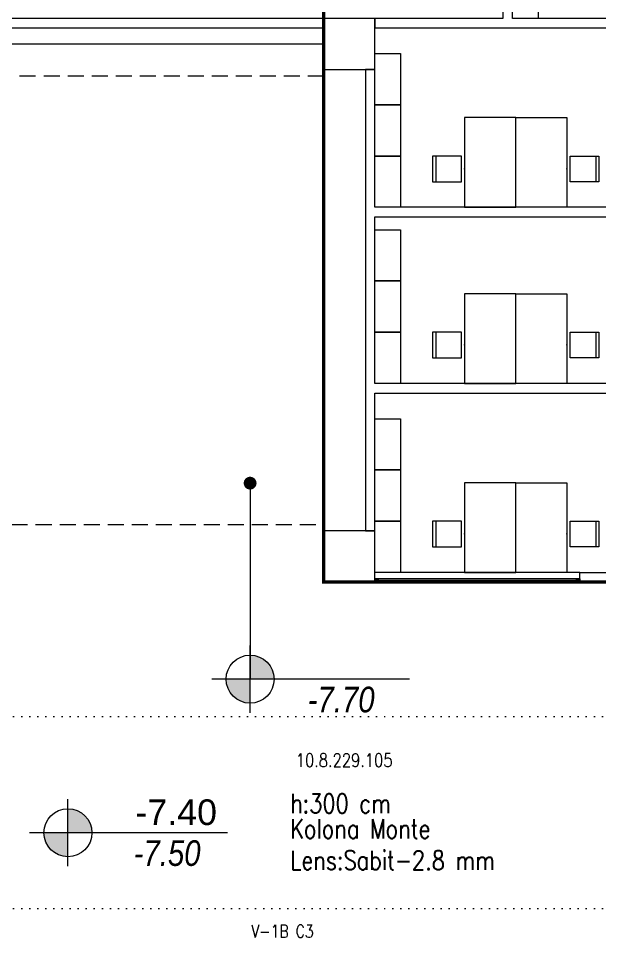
# Model space of a CAD drawing. Header units: metres. Extents: x -13933 to 152404, y -7861 to 21912.
# Drawn here: x 59183 to 60091, y 245 to 1680 of the extents above; entities that cross this region are included whole.
import ezdxf
from ezdxf.enums import TextEntityAlignment as Align
from ezdxf.xclip import XClip

# ---------------------------------------------------------------- set-up
doc = ezdxf.new("R2010")
doc.units = ezdxf.units.M
doc.header["$LTSCALE"] = 100
doc.header["$MEASUREMENT"] = 0
doc.header["$XCLIPFRAME"] = 0
for name, pattern in [('DOT2', [0.125, 0, -0.125]), ('DOT5', [0.75, 0, -0.75]), ('HIDDEN', [0.375, 0.25, -0.125])]:
    doc.linetypes.add(name, pattern=pattern)
doc.layers.get('0').update_dxf_attribs({"color": 9, "lineweight": 9})
for name, color, linetype, lineweight in [('00', 9, 'Continuous', 9), ('01', 9, 'Continuous', 9), ('05', 9, 'Continuous', 9), ('06D', 9, 'Continuous', 9), ('10', 9, 'Continuous', 9), ('15', 9, 'Continuous', 9), ('20', 9, 'DOT2', 9), ('21', 9, 'Continuous', 9), ('21_mahal200', 9, 'Continuous', 9), ('E-YAZI', 7, 'Continuous', 30)]:
    doc.layers.add(name, color=color, linetype=linetype, lineweight=lineweight)
doc.styles.add('Arial', font='arial.ttf', dxfattribs={"height": 2.5})
doc.styles.add('E-YAZI', font='txttw.shx')
doc.styles.add('MuuM_TEXT-ITALIC', font='ARIALNI.TTF')
doc.styles.add('MuuM_TEXT-STANDART', font='ARIALN.TTF')
doc.dimstyles.new('MuuM_DIM200', dxfattribs={"dimscale": 20, "dimtxt": 2, "dimasz": 1, "dimexe": 1, "dimexo": 1, "dimgap": 1, "dimtad": 1, "dimdec": 1, "dimrnd": 0.5, "dimdsep": 46, "dimtxsty": 'MuuM_TEXT-STANDART', "dimblk": 'ARCHTICK', "dimcen": 0, "dimdle": 0.15, "dimclrd": 256, "dimclre": 256, "dimclrt": 256, "dimadec": 0, "dimazin": 0, "dimtfac": 5, "dimtdec": 1, "dimtix": 1, "dimtmove": 2, "dimatfit": 3, "dimldrblk": 'DOT', "dimfxl": 3, "dimfxlon": 1, "dimtolj": 1, "dimlwd": -1, "dimlwe": -1, "dimarcsym": 0})

# ---------------------------------------------------------------- blocks, each defined once
blk = doc.blocks.new('p-kolon_80x80')
blk.add_lwpolyline([(-40, -40), (40, -40), (40, 40), (-40, 40)], close=True)
blk = doc.blocks.new('1.bod.mimari.elk')
at = {"layer": '01'}
for p in [(3700, -6990), (3700, -7790)]:
    blk.add_blockref('p-kolon_80x80', p, dxfattribs=at)
blk = doc.blocks.new('p-işyeri')
at = {"color": 0, "const_width": 2}
blk.add_lwpolyline([(200, 0), (200, 700), (-200, 700), (-200, 0)], close=True, dxfattribs=at)
blk = doc.blocks.new('gr-p-birim')
blk.add_lwpolyline([(-0.5, -0.5), (0.5, -0.5), (0.5, 0.5), (-0.5, 0.5)], close=True)
blk = doc.blocks.new('0_elevationtarget-p-bk')
h = blk.add_hatch(color=250)
h.paths.add_polyline_path([(1.875, 0, 0.414214), (0, 1.875), (0, 0)])
h.paths.add_polyline_path([(0, 0), (-1.875, 0, 0.414214), (0, -1.875)])
blk.add_line((0, -2.625), (0, 2.625))
blk.add_lwpolyline([(12.453, 0), (-3, 0)])
blk.add_circle((0, 0), 1.875)
at = {"style": 'Arial'}
blk.add_attdef('BITMISKOT', text='', height=2, dxfattribs=at).set_placement((4.5, 0), align=Align.BOTTOM_LEFT)
at = {"style": 'MuuM_TEXT-ITALIC'}
blk.add_attdef('FINISHINGFLOORLEVEL', text='', height=2, dxfattribs=at).set_placement((4.5, -0.592), align=Align.TOP_LEFT)
blk = doc.blocks.new('prf-10x10')
blk.add_lwpolyline([(-5, -5), (5, -5), (5, 5), (-5, 5)], close=True)
at = {"color": 255}
blk.add_solid([(-5, -5), (5, -5), (-5, 5), (5, 5)], dxfattribs=at)
at = {"layer": '10'}
blk.add_point((0, 0), dxfattribs=at)
blk = doc.blocks.new('*U944')
at = {"layer": '06D'}
blk.add_lwpolyline([(-2.5, 320), (2.5, 320), (2.5, 0), (-2.5, 0)], close=True, dxfattribs=at)
at = {"layer": '15'}
blk.add_lwpolyline([(0, 315), (0, 5)], dxfattribs=at)
at = {"layer": '10', "xscale": 0.5, "yscale": 0.5, "rotation": 90}
for p in [(0, 317.5), (0, 2.5)]:
    blk.add_blockref('prf-10x10', p, dxfattribs=at)
blk = doc.blocks.new('p-sandalye')
blk.add_line((-45, 20), (-45, -20))
blk.add_lwpolyline([(-5, 20), (-50, 20), (-50, -20), (-5, -20)], close=True)
blk.add_point((0, 0.1))
blk = doc.blocks.new('p-masa_servis')
at = {"linetype": 'DOT5'}
blk.add_lwpolyline([(0, 0), (0, 0)], dxfattribs=at)
blk.add_lwpolyline([(0, 0), (0, -80), (140, -80), (140, 0)], close=True)
for p, rotation in [((60, 0), 270), ((50, -110.1), 2.073722e-10)]:
    blk.add_blockref('p-sandalye', p, dxfattribs=dict(rotation=rotation))
blk = doc.blocks.new('_ArchTick')
at = {"color": 0, "linetype": 'ByBlock', "const_width": 0.15}
blk.add_lwpolyline([(-0.5, -0.5), (0.5, 0.5)], dxfattribs=at)
blk = doc.blocks.new('_Dot')
at = {"color": 0, "linetype": 'ByBlock', "lineweight": -2}
blk.add_line((-0.5, 0), (-1, 0), dxfattribs=at)
at = {"color": 0, "linetype": 'ByBlock', "const_width": 0.5}
blk.add_lwpolyline([(-0.25, 0, 1), (0.25, 0, 1)], format="xyb", close=True, dxfattribs=at)
blk = doc.blocks.new('1.bod.mimari1.elk')
at = {"layer": '00'}
for points in [[(3939.87, -6410), (3939.87, -6950), (3740, -6950), (3740, -6965), (4360, -6965), (4360, -6950), (3954.87, -6950), (3954.87, -6670), (4425, -6670), (4425, -6770), (4440, -6770), (4439.75, -6615), (4425, -6615), (4425, -6655), (3954.87, -6655), (3954.87, -6435), (4425, -6435), (4439.75, -6435), (4439.75, -6435), (4440, -6410), (4425, -6410), (4425, -6420), (3954.87, -6420), (3954.87, -6410)], [(3040, -6965), (3660, -6965), (3660, -6950), (3040, -6950)], [(4225, -7245), (3740, -7245), (3740, -7030), (3725, -7030), (3725, -7750), (3740, -7750), (3740, -7535), (4225, -7535), (4225, -7520), (3740, -7520), (3740, -7260), (4225, -7260)], [(4360, -7815), (4360, -7815), (4360, -7830), (4060, -7830), (4060, -7815), (4360, -7815)]]:
    blk.add_lwpolyline(points, close=True, dxfattribs=at)
at = {"layer": '06D', "linetype": 'DOT2'}
for points in [[(2500, -1650), (2500, -7740, 0.4142136), (3100, -8340), (12425, -8340)], [(2800, -1678.64), (2800, -7740, 0.4142136), (3100, -8040), (11395.6, -8040)]]:
    blk.add_lwpolyline(points, format="xyb", dxfattribs=at)
at = {"layer": '06D'}
blk.add_lwpolyline([(4060, -7815), (3740, -7815)], dxfattribs=at)
at = {"layer": '20', "ltscale": 2, "const_width": 5}
blk.add_lwpolyline([(4440, -7830), (3660, -7830), (3660, -4550), (4440, -4550)], close=True, dxfattribs=at)
at = {"layer": '20', "linetype": 'HIDDEN'}
blk.add_lwpolyline([(3060, -7740), (3660, -7740), (3660, -7040), (3060, -7040)], close=True, dxfattribs=at)
at = {"xscale": -1, "rotation": 270}
blk.add_blockref('*U944', (3740, -7827.5), dxfattribs=at)
at = {"layer": '05', "xscale": -40, "rotation": 180}
for p, yscale in [((3974.87, -6810), 280), ((3760, -7045), 80), ((3760, -7125), 80), ((3760, -7205), 80), ((3760, -7320), 80), ((3760, -7400), 80), ((3760, -7480), 80), ((3760, -7615), 80), ((3760, -7695), 80), ((3760, -7775), 80)]:
    blk.add_blockref('gr-p-birim', p, dxfattribs=dict(at, yscale=yscale))
at = {"layer": '05'}
ref = blk.add_blockref('p-masa_servis', (3880, -7245), dxfattribs=dict(at, rotation=90))
XClip(ref).set_block_clipping_path([(-55.5106706136, -84.5585723777), (163.3295749435, 61.9818189005)])
ref = blk.add_blockref('p-masa_servis', (4040, -7245), dxfattribs=dict(at, xscale=-1, rotation=270))
XClip(ref).set_block_clipping_path([(-55.5106706136, -84.5585723777), (163.3295749435, 61.9818189005)])
ref = blk.add_blockref('p-masa_servis', (3880, -7520), dxfattribs=dict(at, rotation=90))
XClip(ref).set_block_clipping_path([(-55.5106706136, -84.5585723777), (163.3295749435, 61.9818189005)])
ref = blk.add_blockref('p-masa_servis', (4040, -7520), dxfattribs=dict(at, xscale=-1, rotation=270))
XClip(ref).set_block_clipping_path([(-55.5106706136, -84.5585723777), (163.3295749435, 61.9818189005)])
ref = blk.add_blockref('p-masa_servis', (3880, -7815), dxfattribs=dict(at, rotation=90.00000000000001))
XClip(ref).set_block_clipping_path([(-55.5106706136, -84.5585723777), (163.3295749435, 61.9818189005)])
ref = blk.add_blockref('p-masa_servis', (4040, -7815), dxfattribs=dict(at, xscale=-1, rotation=270))
XClip(ref).set_block_clipping_path([(-55.5106706136, -84.5585723777), (163.3295749435, 61.9818189005)])
at = {"layer": '06D', "color": 89, "linetype": 'HIDDEN', "true_color": 0x2e4d23, "rotation": 90}
blk.add_blockref('p-işyeri', (3660, -6790), dxfattribs=at)
at = {"layer": '21'}
ref = blk.add_blockref('0_elevationtarget-p-bk', (3545.02, -7981.68), dxfattribs=dict(at, xscale=20, yscale=20, zscale=20))
ref.add_attrib('FINISHINGFLOORLEVEL', '-7.70', dxfattribs={"layer": '0', "height": 40, "style": 'MuuM_TEXT-ITALIC'}).set_placement((3635.02, -7993.53), align=Align.TOP_LEFT)
at = {"layer": '21', "xscale": 20, "yscale": 20, "zscale": 20}
blk.add_blockref('0_elevationtarget-p-bk', (3260.38, -8221.43), dxfattribs=at).add_auto_attribs({'BITMISKOT': ' -7.40', 'FINISHINGFLOORLEVEL': ' -7.50'})
at = {"layer": '21_mahal200'}
blk.add_leader([(3545.02, -7675.68), (3545.02, -7981.68)], dimstyle='MuuM_DIM200', override={"dimasz": 1, "dimfxl": 10}, dxfattribs=at)

msp = doc.modelspace()

# ---------------------------------------------------------------- block references
at = {"layer": '06D'}
for name in ['1.bod.mimari.elk', '1.bod.mimari1.elk']:
    msp.add_blockref(name, (56000, 8630), dxfattribs=at)

# ---------------------------------------------------------------- texts
at = {"layer": 'E-YAZI', "color": 1, "style": 'E-YAZI', "width": 0.8}
msp.add_text('10.8.229.105', height=21, dxfattribs=at).set_placement((59616.3, 511.2))
at = {"layer": 'E-YAZI', "color": 30, "style": 'E-YAZI', "width": 0.8}
for s, p in [('h:300 cm', (59607.6, 439.3)), ('Kolona Monte', (59607.6, 399.7)), ('Lens:Sabit-2.8 mm', (59607.6, 350.5))]:
    msp.add_text(s, height=30, dxfattribs=at).set_placement(p)
at = {"layer": 'E-YAZI', "color": 6, "style": 'E-YAZI', "width": 0.8}
msp.add_text('V-1B C3', height=20, dxfattribs=at).set_placement((59546.9, 244.7))

doc.saveas('drawing.dxf')
